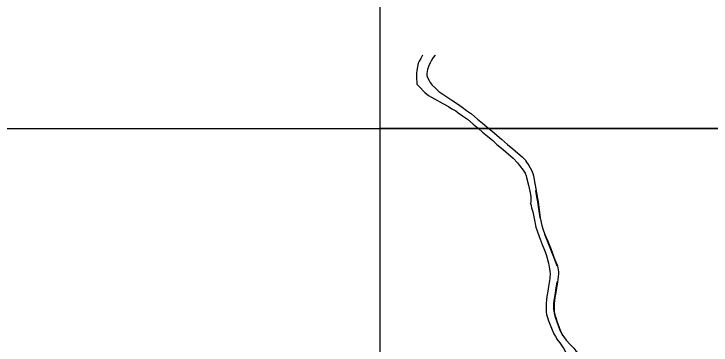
# Model space of a CAD drawing. Header units: metres. Extents: x 0 to 4000, y -99000 to -96000.
# Drawn here: x 2934 to 3441, y -97358 to -97117 of the extents above; entities that cross this region are included whole.
import ezdxf

# ---------------------------------------------------------------- set-up
doc = ezdxf.new("R2010")
doc.units = ezdxf.units.M
doc.header["$LTSCALE"] = 2.5
for name, color, linetype in [('図郭', 7, 'Continuous'), ('歩道・分離帯・安全施設', 7, 'Continuous'), ('道路', 7, 'Continuous')]:
    doc.layers.add(name, color=color, linetype=linetype)

msp = doc.modelspace()

# ---------------------------------------------------------------- linework, layer by layer
at = {"layer": '図郭'}
for points in [[(3200, -97200), (4000, -97200), (4000, -96600), (3200, -96600)], [(2400, -97200), (3200, -97200), (3200, -97800), (2400, -97800)], [(3200, -97200), (3200, -97800), (4000, -97800), (4000, -97200)]]:
    msp.add_lwpolyline(points, close=True, dxfattribs=at)
at = {"layer": '歩道・分離帯・安全施設', "flags": 128}
for points in [[(3316.53, -97265.07), (3314.96, -97253.44), (3314.22, -97249.73), (3313.47, -97245.05)], [(3328.98, -97300.07), (3327.74, -97296.69), (3326.53, -97293.59), (3325.1, -97289.97), (3323.92, -97286.94), (3321.95, -97281.96), (3319.95, -97277.21)], [(3332.99, -97350.79), (3332.47, -97349.75), (3331.26, -97347.56), (3330.08, -97344.26), (3328.69, -97340.19), (3327.83, -97337.51), (3327.22, -97335.71), (3326.95, -97334.33), (3326.69, -97332.88), (3326.62, -97331.24), (3326.6, -97329.83), (3326.62, -97327.6), (3326.86, -97325.14), (3327.13, -97323.09), (3327.71, -97319.59), (3328.26, -97315.84), (3329.01, -97311.7)]]:
    msp.add_lwpolyline(points, dxfattribs=at)
at = {"layer": '道路'}
for points in [[(3231.11, -97146.6), (3229.84, -97148.94), (3228.65, -97151.1), (3228, -97152.36), (3226.93, -97157.76), (3226.8, -97159.76), (3226.78, -97162.37), (3227.04, -97167.68), (3228.26, -97169.14), (3232.68, -97173.89), (3235.43, -97176.04), (3239.68, -97178.37), (3245.78, -97181.9), (3249.94, -97184.06), (3252.47, -97185.67), (3255.16, -97187.2), (3256.92, -97188.54), (3260.16, -97190.78), (3263.66, -97193.29), (3267.88, -97196.88), (3271.39, -97199.79), (3271.63, -97200)], [(3240.19, -97146.6), (3238.89, -97148.33), (3237.68, -97150.21), (3236.57, -97152.28), (3235.36, -97154.93), (3234.61, -97157.03), (3234.39, -97158.52), (3234.3, -97160.03), (3234.29, -97161.37), (3234.72, -97162.93), (3235.78, -97165.09), (3236.56, -97166.48), (3238.13, -97168.41), (3240.51, -97170.66), (3243, -97173.01), (3247.33, -97176.09), (3252.34, -97179.39), (3256.57, -97182.12), (3259.8, -97184.57), (3262.98, -97186.77), (3266.68, -97189.43), (3271.03, -97193.13), (3274.56, -97196.05), (3277.76, -97198.81), (3279.2, -97200)], [(3271.63, -97200), (3274.6, -97202.56), (3278.19, -97205.51), (3282.12, -97208.84), (3285.19, -97211.53), (3289.66, -97215.32), (3293.58, -97218.65), (3296.88, -97221.66), (3299.99, -97224.97), (3301.59, -97227.01), (3304.23, -97230.35), (3305.64, -97232.5), (3306.32, -97234.38), (3306.75, -97235.75), (3308.15, -97241.24), (3309.02, -97245.71), (3309.79, -97249.55), (3309.89, -97251.52), (3309.73, -97253.97), (3309.4, -97254.78), (3309.81, -97254.7), (3310.37, -97257.68), (3311.3, -97260.64), (3312.15, -97265.47), (3313.42, -97271.82), (3314.37, -97274.54), (3315.86, -97278.68), (3318.12, -97284.41), (3319.73, -97288.59), (3320.91, -97291.61), (3321.76, -97294.45), (3322.67, -97297.99), (3323.16, -97300.97), (3323.49, -97303.42), (3323.84, -97306.23), (3323.72, -97308.15), (3323.59, -97309.27), (3323.41, -97310.67), (3322.63, -97314.94), (3322.16, -97318.41), (3321.49, -97322.23), (3321.19, -97324.49), (3320.92, -97327.3), (3320.9, -97329.85), (3320.92, -97331.39), (3321.01, -97333.5), (3321.18, -97335.33), (3321.55, -97336.92), (3322.57, -97340.09), (3323.86, -97342.99), (3325.24, -97346.41), (3326.58, -97349.43), (3327.6, -97351.38), (3328.79, -97353.11)], [(3279.2, -97200), (3281.33, -97201.75), (3285.31, -97205.13), (3288.39, -97207.82), (3292.83, -97211.59), (3296.73, -97214.89), (3300.33, -97217.87), (3303.47, -97220.57), (3306.06, -97223.32), (3306.14, -97223.8), (3308.38, -97226.88), (3310.37, -97230.28), (3311.24, -97232.72), (3311.8, -97234.48), (3312.81, -97239.9), (3313.57, -97245.04), (3314.32, -97249.71), (3315.06, -97253.42), (3316.63, -97265.06), (3317.73, -97270.65), (3318.56, -97273.06), (3320.04, -97277.18), (3322.04, -97281.92), (3324.02, -97286.9), (3325.19, -97289.93), (3326.62, -97293.55), (3327.84, -97296.65), (3329.07, -97300.04), (3329.44, -97301.42), (3329.71, -97302.95), (3329.81, -97304.23), (3329.81, -97305.88), (3329.66, -97307.62), (3329.4, -97309.97), (3329.11, -97311.72), (3328.36, -97315.85), (3327.89, -97319.3), (3327.22, -97323.11), (3326.96, -97325.15), (3326.72, -97327.61), (3326.7, -97329.83), (3326.72, -97331.24), (3326.78, -97332.87), (3327.05, -97334.32), (3327.32, -97335.68), (3327.93, -97337.48), (3328.78, -97340.16), (3330.18, -97344.22), (3331.36, -97347.52), (3332.56, -97349.7), (3333.08, -97350.75)], [(3333.08, -97350.75), (3335.54, -97354.01), (3338.47, -97357.27), (3340.98, -97359.95), (3342.48, -97361.72), (3344.21, -97363.39), (3345.87, -97364.63), (3347.46, -97365.57), (3348.19, -97366.02)], [(3336.68, -97371.69), (3336.69, -97371.19), (3336.56, -97368.39), (3336.44, -97366.65), (3335.66, -97363.94), (3334.7, -97361.76), (3333.55, -97359.59), (3331.14, -97356.07), (3328.79, -97353.11)]]:
    msp.add_lwpolyline(points, dxfattribs=at)

doc.saveas('drawing.dxf')
